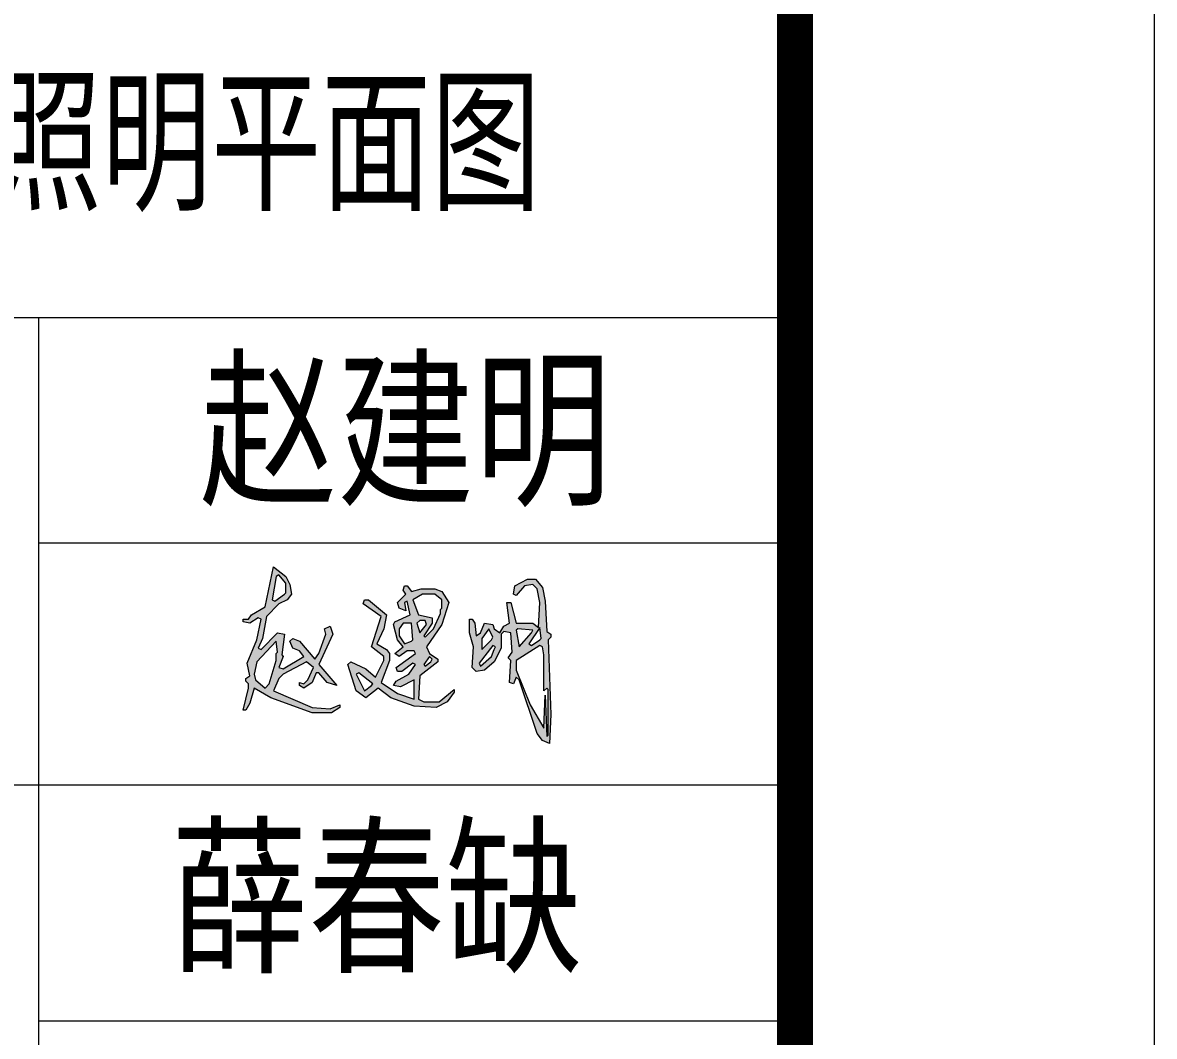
# Model space of a CAD drawing. Header units: inches. Extents: x -3272461 to -2504170, y 403793 to 1071042.
# Drawn here: x -2654718 to -2649994, y 655806 to 660037 of the extents above; entities that cross this region are included whole.
import ezdxf
from ezdxf.enums import TextEntityAlignment as Align

# ---------------------------------------------------------------- set-up
doc = ezdxf.new("R2010")
doc.units = ezdxf.units.IN
doc.header["$LTSCALE"] = 1000
doc.header["$MEASUREMENT"] = 0
doc.linetypes.add('LENGSHUI', pattern=[22, 20, -1, 0, -1])
doc.layers.get('0').update_dxf_attribs({"lineweight": 18})
for name, color, linetype, lineweight in [('00签名', 7, 'LENGSHUI', 18), ('PUB_TITLE', 153, 'Continuous', 18), ('图签文字', 4, 'Continuous', 18)]:
    doc.layers.add(name, color=color, linetype=linetype, lineweight=lineweight)
doc.styles.add('-黑体', font='', dxfattribs={"width": 0.7})
doc.styles.add('建筑图签-黑', font='', dxfattribs={"width": 0.7})
doc.styles.get('-黑体').set_extended_font_data('微软雅黑')
doc.styles.get('建筑图签-黑').set_extended_font_data('黑体')

msp = doc.modelspace()

# ---------------------------------------------------------------- hatches: boundary and pattern name
at = {"layer": '00签名', "linetype": 'Continuous'}
h = msp.add_hatch(color=256, dxfattribs=at)
h.paths.add_polyline_path([(-2653648, 657611.3), (-2653613.5, 657628.6), (-2653596.2, 657651.6), (-2653602, 657691.9), (-2653619.2, 657726.5), (-2653671.1, 657766.8), (-2653705.6, 657599.8), (-2653763.2, 657565.2), (-2653774.8, 657547.9), (-2653797.8, 657547.9), (-2653797.8, 657536.4), (-2653769, 657530.7), (-2653734.4, 657553.7), (-2653722.9, 657547.9), (-2653740.2, 657461.5), (-2653780.5, 657363.6), (-2653769, 657311.8), (-2653786.3, 657300.3), (-2653786.3, 657288.7), (-2653774.8, 657277.2), (-2653774.8, 657259.9), (-2653797.8, 657167.8), (-2653786.3, 657167.8), (-2653769, 657196.6), (-2653751.7, 657259.9), (-2653682.6, 657219.6), (-2653509.8, 657156.3), (-2653429.2, 657156.3), (-2653394.6, 657179.3), (-2653394.6, 657190.8), (-2653434.9, 657173.5), (-2653509.8, 657179.3), (-2653671.1, 657248.4), (-2653648, 657300.3), (-2653630.8, 657317.5), (-2653532.8, 657369.4), (-2653504, 657346.3), (-2653527.1, 657294.5), (-2653544.4, 657277.2), (-2653561.6, 657283), (-2653561.6, 657271.5), (-2653544.4, 657259.9), (-2653509.8, 657283), (-2653492.5, 657323.3), (-2653481, 657323.3), (-2653446.4, 657283), (-2653406.1, 657271.5), (-2653481, 657357.9), (-2653423.4, 657484.6), (-2653434.9, 657519.1), (-2653458, 657507.6), (-2653452.2, 657484.6), (-2653481, 657403.9), (-2653498.3, 657380.9), (-2653561.6, 657455.8), (-2653590.4, 657467.3), (-2653602, 657455.8), (-2653590.4, 657427), (-2653561.6, 657415.5), (-2653544.4, 657392.4), (-2653630.8, 657340.6), (-2653648, 657346.3), (-2653630.8, 657392.4), (-2653636.5, 657398.2), (-2653625, 657484.6), (-2653653.8, 657490.3), (-2653722.9, 657421.2), (-2653734.4, 657427), (-2653717.2, 657467.3), (-2653699.9, 657559.5)], flags=0)
h.paths.add_polyline_path([(-2653676.8, 657628.6), (-2653659.6, 657726.5), (-2653648, 657732.3), (-2653619.2, 657697.7), (-2653619.2, 657657.4), (-2653625, 657651.6), (-2653665.3, 657622.8)], flags=0)
h.paths.add_polyline_path([(-2653659.6, 657455.8), (-2653653.8, 657409.7), (-2653659.6, 657403.9), (-2653659.6, 657375.1), (-2653688.4, 657277.2), (-2653705.6, 657259.9), (-2653746, 657294.5), (-2653751.7, 657317.5), (-2653740.2, 657369.4)], flags=0)
h = msp.add_hatch(color=256, dxfattribs=at)
h.paths.add_polyline_path([(-2652968.4, 657663.1), (-2652997.2, 657674.7), (-2653054.8, 657674.7), (-2653095.1, 657663.1), (-2653112.4, 657686.2), (-2653123.9, 657686.2), (-2653129.6, 657668.9), (-2653118.1, 657651.6), (-2653152.7, 657617.1), (-2653146.9, 657594), (-2653118.1, 657582.5), (-2653123.9, 657617.1), (-2653112.4, 657622.8), (-2653100.8, 657565.2), (-2653164.2, 657536.4), (-2653170, 657524.9), (-2653152.7, 657461.5), (-2653129.6, 657432.7), (-2653164.2, 657403.9), (-2653146.9, 657392.4), (-2653112.4, 657415.5), (-2653083.6, 657415.5), (-2653077.8, 657403.9), (-2653158.4, 657346.3), (-2653152.7, 657329.1), (-2653135.4, 657329.1), (-2653089.3, 657363.6), (-2653077.8, 657357.9), (-2653106.6, 657317.5), (-2653158.4, 657288.7), (-2653170, 657271.5), (-2653141.2, 657265.7), (-2653083.6, 657294.5), (-2653083.6, 657213.9), (-2653152.7, 657236.9), (-2653221.8, 657283), (-2653187.2, 657375.1), (-2653187.2, 657403.9), (-2653198.8, 657421.2), (-2653239.1, 657444.3), (-2653210.3, 657507.6), (-2653198.8, 657565.2), (-2653273.6, 657628.6), (-2653290.9, 657628.6), (-2653296.7, 657611.3), (-2653221.8, 657559.5), (-2653262.1, 657432.7), (-2653210.3, 657392.4), (-2653210.3, 657375.1), (-2653244.8, 657306), (-2653285.2, 657340.6), (-2653348.5, 657369.4), (-2653360, 657357.9), (-2653325.5, 657248.4), (-2653285.2, 657219.6), (-2653233.3, 657259.9), (-2653181.5, 657219.6), (-2653083.6, 657185.1), (-2652991.4, 657179.3), (-2652945.3, 657202.3), (-2652916.5, 657242.7), (-2652916.5, 657254.2), (-2652979.9, 657202.3), (-2653043.2, 657202.3), (-2653066.3, 657213.9), (-2653060.5, 657311.8), (-2652985.6, 657369.4), (-2652985.6, 657380.9), (-2653020.2, 657403.9), (-2653031.7, 657432.7), (-2652968.4, 657524.9), (-2652939.6, 657617.1)], flags=0)
h.paths.add_polyline_path([(-2653089.3, 657628.6), (-2653049, 657651.6), (-2652997.2, 657651.6), (-2652968.4, 657628.6), (-2652968.4, 657594), (-2652974.1, 657588.3), (-2652974.1, 657571), (-2653002.9, 657507.6), (-2653037.5, 657473.1), (-2653043.2, 657478.8), (-2653008.7, 657530.7), (-2653008.7, 657553.7), (-2653066.3, 657565.2)], flags=0)
h.paths.add_polyline_path([(-2653095.1, 657530.7), (-2653089.3, 657461.5), (-2653095.1, 657455.8), (-2653123.9, 657444.3), (-2653146.9, 657478.8), (-2653146.9, 657507.6), (-2653129.6, 657530.7)], flags=0)
h.paths.add_polyline_path([(-2653060.5, 657542.2), (-2653037.5, 657542.2), (-2653031.7, 657524.9), (-2653037.5, 657519.1), (-2653060.5, 657490.3), (-2653072, 657530.7)], flags=0)
h.paths.add_polyline_path([(-2653020.2, 657392.4), (-2653008.7, 657380.9), (-2653014.4, 657369.4), (-2653037.5, 657352.1), (-2653043.2, 657357.9)], flags=0)
h.paths.add_polyline_path([(-2653314, 657323.3), (-2653256.4, 657277.2), (-2653262.1, 657271.5), (-2653290.9, 657248.4), (-2653325.5, 657317.5)], flags=0)
h.paths.add_polyline_path([(-2652680.4, 657617.1), (-2652697.6, 657617.1), (-2652686.1, 657530.7), (-2652709.2, 657519.1), (-2652726.4, 657490.3), (-2652749.5, 657507.6), (-2652755.2, 657524.9), (-2652789.8, 657530.7), (-2652807.1, 657490.3), (-2652824.4, 657478.8), (-2652830.1, 657530.7), (-2652841.6, 657547.9), (-2652853.2, 657547.9), (-2652853.2, 657490.3), (-2652835.9, 657432.7), (-2652841.6, 657346.3), (-2652824.4, 657329.1), (-2652789.8, 657334.8), (-2652749.5, 657369.4), (-2652720.7, 657427), (-2652720.7, 657484.6), (-2652709.2, 657496.1), (-2652680.4, 657490.3), (-2652674.6, 657409.7), (-2652691.9, 657386.7), (-2652680.4, 657375.1), (-2652686.1, 657283), (-2652668.8, 657277.2), (-2652657.3, 657306), (-2652645.8, 657294.5), (-2652570.9, 657069.9), (-2652547.9, 657041.1), (-2652519.1, 657029.5), (-2652513.3, 657150.5), (-2652524.8, 657461.5), (-2652513.3, 657473.1), (-2652513.3, 657484.6), (-2652530.6, 657496.1), (-2652536.4, 657622.8), (-2652547.9, 657680.4), (-2652576.7, 657715), (-2652611.2, 657715), (-2652663.1, 657686.2), (-2652668.8, 657651.6), (-2652657.3, 657645.9), (-2652622.8, 657686.2), (-2652588.2, 657691.9), (-2652570.9, 657674.7), (-2652559.4, 657617.1), (-2652565.2, 657513.4), (-2652588.2, 657530.7), (-2652657.3, 657530.7)], flags=0)
h.paths.add_polyline_path([(-2652651.6, 657507.6), (-2652588.2, 657501.9), (-2652594, 657490.3), (-2652645.8, 657432.7), (-2652657.3, 657501.9)], flags=0)
h.paths.add_polyline_path([(-2652755.2, 657473.1), (-2652761, 657461.5), (-2652801.3, 657421.2), (-2652801.3, 657467.3), (-2652772.5, 657507.6)], flags=0)
h.paths.add_polyline_path([(-2652559.4, 657513.4), (-2652553.6, 657467.3), (-2652559.4, 657461.5), (-2652594, 657438.5), (-2652605.5, 657444.3)], flags=0)
h.paths.add_polyline_path([(-2652743.7, 657432.7), (-2652749.5, 657421.2), (-2652761, 657392.4), (-2652807.1, 657352.1), (-2652812.8, 657363.6), (-2652755.2, 657438.5)], flags=0)
h.paths.add_polyline_path([(-2652559.4, 657438.5), (-2652547.9, 657432.7), (-2652542.1, 657398.2), (-2652542.1, 657248.4), (-2652530.6, 657259.9), (-2652524.8, 657254.2), (-2652524.8, 657064.1), (-2652530.6, 657058.3), (-2652536.4, 657231.1), (-2652542.1, 657092.9), (-2652599.7, 657190.8), (-2652657.3, 657334.8), (-2652657.3, 657375.1)], flags=0)

# ---------------------------------------------------------------- linework, layer by layer
for points in [[(-2653394.6, 657190.8), (-2653394.6, 657179.3), (-2653429.2, 657156.3), (-2653509.8, 657156.3), (-2653682.6, 657219.6), (-2653751.7, 657259.9), (-2653769, 657196.6), (-2653786.3, 657167.8), (-2653797.8, 657167.8), (-2653774.8, 657259.9), (-2653774.8, 657277.2), (-2653786.3, 657288.7), (-2653786.3, 657300.3), (-2653769, 657311.8), (-2653780.5, 657363.6), (-2653740.2, 657461.5), (-2653722.9, 657547.9), (-2653734.4, 657553.7), (-2653769, 657530.7), (-2653797.8, 657536.4), (-2653797.8, 657547.9), (-2653774.8, 657547.9), (-2653763.2, 657565.2), (-2653705.6, 657599.8), (-2653671.1, 657766.8), (-2653619.2, 657726.5), (-2653602, 657691.9), (-2653596.2, 657651.6), (-2653613.5, 657628.6), (-2653648, 657611.3), (-2653699.9, 657559.5), (-2653717.2, 657467.3), (-2653734.4, 657427), (-2653722.9, 657421.2), (-2653653.8, 657490.3), (-2653625, 657484.6), (-2653636.5, 657398.2), (-2653630.8, 657392.4), (-2653648, 657346.3), (-2653630.8, 657340.6), (-2653544.4, 657392.4), (-2653561.6, 657415.5), (-2653590.4, 657427), (-2653602, 657455.8), (-2653590.4, 657467.3), (-2653561.6, 657455.8), (-2653498.3, 657380.9), (-2653481, 657403.9), (-2653452.2, 657484.6), (-2653458, 657507.6), (-2653434.9, 657519.1), (-2653423.4, 657484.6), (-2653481, 657357.9), (-2653406.1, 657271.5), (-2653446.4, 657283), (-2653481, 657323.3), (-2653492.5, 657323.3), (-2653509.8, 657283), (-2653544.4, 657259.9), (-2653561.6, 657271.5), (-2653561.6, 657283), (-2653544.4, 657277.2), (-2653527.1, 657294.5), (-2653504, 657346.3), (-2653532.8, 657369.4), (-2653630.8, 657317.5), (-2653648, 657300.3), (-2653671.1, 657248.4), (-2653509.8, 657179.3), (-2653434.9, 657173.5), (-2653394.6, 657190.8)], [(-2653625, 657651.6), (-2653619.2, 657657.4), (-2653619.2, 657697.7), (-2653648, 657732.3), (-2653659.6, 657726.5), (-2653676.8, 657628.6), (-2653665.3, 657622.8), (-2653625, 657651.6)], [(-2652513.3, 657484.6), (-2652513.3, 657473.1), (-2652524.8, 657461.5), (-2652513.3, 657150.5), (-2652519.1, 657029.5), (-2652547.9, 657041.1), (-2652570.9, 657069.9), (-2652645.8, 657294.5), (-2652657.3, 657306), (-2652668.8, 657277.2), (-2652686.1, 657283), (-2652680.4, 657375.1), (-2652691.9, 657386.7), (-2652674.6, 657409.7), (-2652680.4, 657490.3), (-2652709.2, 657496.1), (-2652720.7, 657484.6), (-2652720.7, 657427), (-2652749.5, 657369.4), (-2652789.8, 657334.8), (-2652824.4, 657329.1), (-2652841.6, 657346.3), (-2652835.9, 657432.7), (-2652853.2, 657490.3), (-2652853.2, 657547.9), (-2652841.6, 657547.9), (-2652830.1, 657530.7), (-2652824.4, 657478.8), (-2652807.1, 657490.3), (-2652789.8, 657530.7), (-2652755.2, 657524.9), (-2652749.5, 657507.6), (-2652726.4, 657490.3), (-2652709.2, 657519.1), (-2652686.1, 657530.7), (-2652697.6, 657617.1), (-2652680.4, 657617.1), (-2652657.3, 657530.7), (-2652588.2, 657530.7), (-2652565.2, 657513.4), (-2652559.4, 657617.1), (-2652570.9, 657674.7), (-2652588.2, 657691.9), (-2652622.8, 657686.2), (-2652657.3, 657645.9), (-2652668.8, 657651.6), (-2652663.1, 657686.2), (-2652611.2, 657715), (-2652576.7, 657715), (-2652547.9, 657680.4), (-2652536.4, 657622.8), (-2652530.6, 657496.1), (-2652513.3, 657484.6)], [(-2652916.5, 657254.2), (-2652916.5, 657242.7), (-2652945.3, 657202.3), (-2652991.4, 657179.3), (-2653083.6, 657185.1), (-2653181.5, 657219.6), (-2653233.3, 657259.9), (-2653285.2, 657219.6), (-2653325.5, 657248.4), (-2653360, 657357.9), (-2653348.5, 657369.4), (-2653285.2, 657340.6), (-2653244.8, 657306), (-2653210.3, 657375.1), (-2653210.3, 657392.4), (-2653262.1, 657432.7), (-2653221.8, 657559.5), (-2653296.7, 657611.3), (-2653290.9, 657628.6), (-2653273.6, 657628.6), (-2653198.8, 657565.2), (-2653210.3, 657507.6), (-2653239.1, 657444.3), (-2653198.8, 657421.2), (-2653187.2, 657403.9), (-2653187.2, 657375.1), (-2653221.8, 657283), (-2653152.7, 657236.9), (-2653083.6, 657213.9), (-2653083.6, 657294.5), (-2653141.2, 657265.7), (-2653170, 657271.5), (-2653158.4, 657288.7), (-2653106.6, 657317.5), (-2653077.8, 657357.9), (-2653089.3, 657363.6), (-2653135.4, 657329.1), (-2653152.7, 657329.1), (-2653158.4, 657346.3), (-2653077.8, 657403.9), (-2653083.6, 657415.5), (-2653112.4, 657415.5), (-2653146.9, 657392.4), (-2653164.2, 657403.9), (-2653129.6, 657432.7), (-2653152.7, 657461.5), (-2653170, 657524.9), (-2653164.2, 657536.4), (-2653100.8, 657565.2), (-2653112.4, 657622.8), (-2653123.9, 657617.1), (-2653118.1, 657582.5), (-2653146.9, 657594), (-2653152.7, 657617.1), (-2653118.1, 657651.6), (-2653129.6, 657668.9), (-2653123.9, 657686.2), (-2653112.4, 657686.2), (-2653095.1, 657663.1), (-2653054.8, 657674.7), (-2652997.2, 657674.7), (-2652968.4, 657663.1), (-2652939.6, 657617.1), (-2652968.4, 657524.9), (-2653031.7, 657432.7), (-2653020.2, 657403.9), (-2652985.6, 657380.9), (-2652985.6, 657369.4), (-2653060.5, 657311.8), (-2653066.3, 657213.9), (-2653043.2, 657202.3), (-2652979.9, 657202.3), (-2652916.5, 657254.2)], [(-2652974.1, 657588.3), (-2652968.4, 657594), (-2652968.4, 657628.6), (-2652997.2, 657651.6), (-2653049, 657651.6), (-2653089.3, 657628.6), (-2653066.3, 657565.2), (-2653008.7, 657553.7), (-2653008.7, 657530.7), (-2653043.2, 657478.8), (-2653037.5, 657473.1), (-2653002.9, 657507.6), (-2652974.1, 657571), (-2652974.1, 657588.3)], [(-2653095.1, 657455.8), (-2653089.3, 657461.5), (-2653095.1, 657530.7), (-2653129.6, 657530.7), (-2653146.9, 657507.6), (-2653146.9, 657478.8), (-2653123.9, 657444.3), (-2653095.1, 657455.8)], [(-2653037.5, 657519.1), (-2653031.7, 657524.9), (-2653037.5, 657542.2), (-2653060.5, 657542.2), (-2653072, 657530.7), (-2653060.5, 657490.3), (-2653037.5, 657519.1)], [(-2652761, 657461.5), (-2652755.2, 657473.1), (-2652772.5, 657507.6), (-2652801.3, 657467.3), (-2652801.3, 657421.2), (-2652761, 657461.5)], [(-2652594, 657490.3), (-2652588.2, 657501.9), (-2652651.6, 657507.6), (-2652657.3, 657501.9), (-2652645.8, 657432.7), (-2652594, 657490.3)], [(-2652559.4, 657461.5), (-2652553.6, 657467.3), (-2652559.4, 657513.4), (-2652605.5, 657444.3), (-2652594, 657438.5), (-2652559.4, 657461.5)], [(-2653659.6, 657403.9), (-2653653.8, 657409.7), (-2653659.6, 657455.8), (-2653740.2, 657369.4), (-2653751.7, 657317.5), (-2653746, 657294.5), (-2653705.6, 657259.9), (-2653688.4, 657277.2), (-2653659.6, 657375.1), (-2653659.6, 657403.9)], [(-2652749.5, 657421.2), (-2652743.7, 657432.7), (-2652755.2, 657438.5), (-2652812.8, 657363.6), (-2652807.1, 657352.1), (-2652761, 657392.4), (-2652749.5, 657421.2)], [(-2652530.6, 657058.3), (-2652524.8, 657064.1), (-2652524.8, 657254.2), (-2652530.6, 657259.9), (-2652542.1, 657248.4), (-2652542.1, 657398.2), (-2652547.9, 657432.7), (-2652559.4, 657438.5), (-2652657.3, 657375.1), (-2652657.3, 657334.8), (-2652599.7, 657190.8), (-2652542.1, 657092.9), (-2652536.4, 657231.1), (-2652530.6, 657058.3)], [(-2653014.4, 657369.4), (-2653008.7, 657380.9), (-2653020.2, 657392.4), (-2653043.2, 657357.9), (-2653037.5, 657352.1), (-2653014.4, 657369.4)], [(-2653262.1, 657271.5), (-2653256.4, 657277.2), (-2653314, 657323.3), (-2653325.5, 657317.5), (-2653290.9, 657248.4), (-2653262.1, 657271.5)]]:
    msp.add_lwpolyline(points, dxfattribs=at)
at = {"layer": 'PUB_TITLE'}
for p, q in [((-2657808.5, 658806.8), (-2651494.3, 658806.8)), ((-2657808.5, 658806.8), (-2651494.3, 658806.8)), ((-2657808.5, 658806.8), (-2651494.3, 658806.8)), ((-2654651.4, 658806.8), (-2654651.4, 639630.6)), ((-2654651.4, 657866.6), (-2651494.3, 657866.6)), ((-2657808.5, 656856.8), (-2651494.3, 656856.8)), ((-2654651.4, 655871.7), (-2651494.3, 655871.7))]:
    msp.add_line(p, q, dxfattribs=at)
msp.add_lwpolyline([(-2649994.3, 638130.6), (-2649994.3, 701130.6), (-2761444.3, 701130.6), (-2761444.3, 638130.6)], close=True, dxfattribs=at)
msp.add_lwpolyline([(-2651494.3, 639630.6, 150, 150, 0), (-2651494.3, 699630.6, 150, 150, 0), (-2757694.3, 699630.6, 150, 150, 0), (-2757694.3, 639630.6, 150, 150, 0)], format="xyseb", close=True, dxfattribs=at)

# ---------------------------------------------------------------- texts
at = {"style": '-黑体', "width": 0.8}
for s, p in [('赵建明', (-2653978.5, 658339.7)), ('薛春缺', (-2654099.8, 656389.7))]:
    msp.add_text(s, height=525, dxfattribs=at).set_placement(p, align=Align.MIDDLE_LEFT)
at = {"layer": '图签文字', "color": 4, "style": '建筑图签-黑', "width": 0.7}
msp.add_text('一层应急照明平面图', height=480, dxfattribs=at).set_placement((-2654617.7, 659303.7), align=Align.CENTER)

doc.saveas('drawing.dxf')
